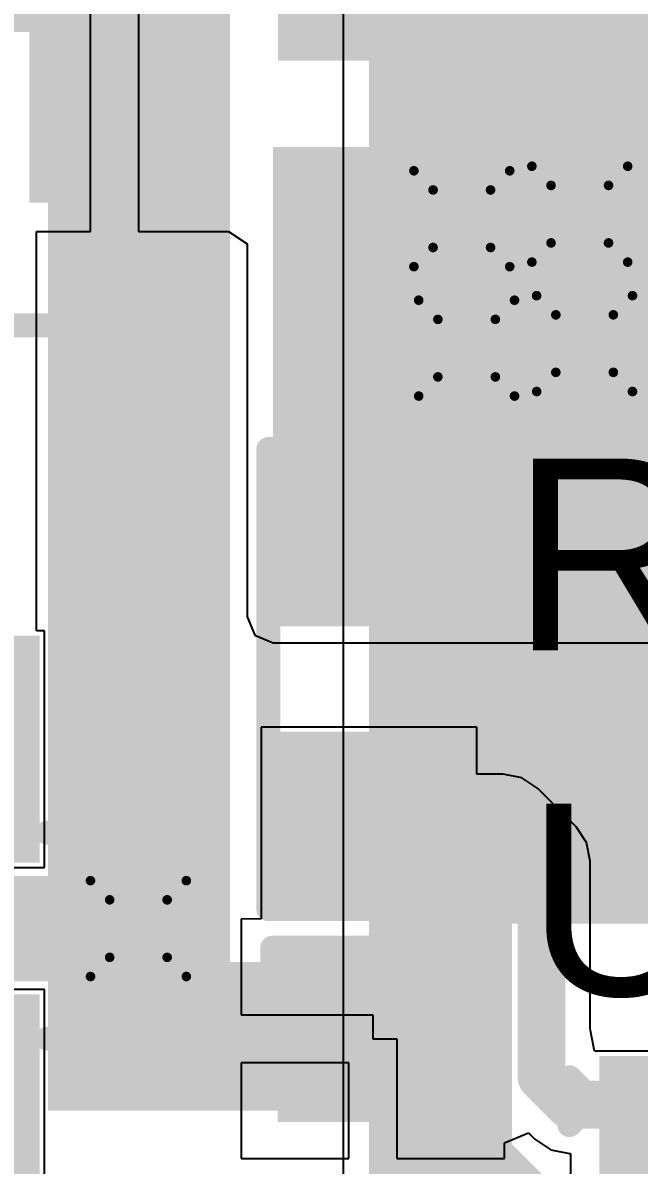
# Model space of a CAD drawing. Header units: inches. Extents: x -0.3 to 9.9, y -0.4 to 5.
# Drawn here: x 1.0038 to 1.1324, y 1.9976 to 2.2359 of the extents above; entities that cross this region are included whole.
import ezdxf

# ---------------------------------------------------------------- set-up
doc = ezdxf.new("R2010")
doc.units = ezdxf.units.IN
doc.header["$MEASUREMENT"] = 0
for name, color, linetype in [('Bottom Layer', 5, 'Continuous'), ('Bottom Solder', 6, 'Continuous'), ('Drill Drawing', 1, 'Continuous'), ('Top Layer', 1, 'Continuous'), ('Top Overlay', 2, 'Continuous'), ('Top Paste', 8, 'Continuous'), ('Top Solder', 216, 'Continuous'), ('Via Holes', 16, 'Continuous')]:
    doc.layers.add(name, color=color, linetype=linetype)
doc.styles.add('Arial', font='', dxfattribs={"height": 0.2})
doc.styles.get('Arial').set_extended_font_data('Arial')

# ---------------------------------------------------------------- blocks, each defined once
blk = doc.blocks.new('XKNANO_113_14')
at = {"layer": 'Top Layer'}
blk.add_hatch(color=1, dxfattribs=at).paths.add_polyline_path([(-0.26969, 0.24843), (-0.24213, 0.24843), (-0.24213, 0.16575), (-0.26969, 0.16575)])
at = {"layer": 'Top Paste'}
blk.add_hatch(color=8, dxfattribs=at).paths.add_polyline_path([(-0.26969, 0.24843), (-0.24213, 0.24843), (-0.24213, 0.16575), (-0.26969, 0.16575)])
at = {"layer": 'Top Solder'}
blk.add_hatch(color=216, dxfattribs=at).paths.add_polyline_path([(-0.27369, 0.25243), (-0.23813, 0.25243), (-0.23813, 0.16175), (-0.27369, 0.16175)])
at = {"layer": 'Top Overlay'}
for points in [[(-0.26, 0.278, 0.005, 0.005, 0), (-0.26, 0.258, 0.005, 0.005, 0)], [(-0.215, 0.278, 0.005, 0.005, 0), (-0.26, 0.278, 0.005, 0.005, 0)]]:
    blk.add_lwpolyline(points, format="xyseb", dxfattribs=at)
for points in [[(-0.26125, 0.278, 0.0025, 0.0025, 1), (-0.25875, 0.278, 0.0025, 0.0025, 1)], [(-0.26125, 0.278, 0.0025, 0.0025, 1), (-0.25875, 0.278, 0.0025, 0.0025, 1)], [(-0.26125, 0.258, 0.0025, 0.0025, 1), (-0.25875, 0.258, 0.0025, 0.0025, 1)]]:
    blk.add_lwpolyline(points, format="xyseb", close=True, dxfattribs=at)
blk = doc.blocks.new('8_VSSOP_51')
at = {"layer": 'Top Layer'}
for points in [[(-0.07677, 0.03543), (-0.04528, 0.03543), (-0.04528, 0.02362), (-0.07677, 0.02362)], [(0.04528, 0.03543), (0.07677, 0.03543), (0.07677, 0.02362), (0.04528, 0.02362)], [(-0.07677, 0.01575), (-0.04528, 0.01575), (-0.04528, 0.00394), (-0.07677, 0.00394)], [(0.04528, 0.01575), (0.07677, 0.01575), (0.07677, 0.00394), (0.04528, 0.00394)], [(-0.07677, -0.00394), (-0.04528, -0.00394), (-0.04528, -0.01575), (-0.07677, -0.01575)], [(0.04528, -0.00394), (0.07677, -0.00394), (0.07677, -0.01575), (0.04528, -0.01575)], [(-0.07677, -0.02362), (-0.04528, -0.02362), (-0.04528, -0.03543), (-0.07677, -0.03543)], [(0.04528, -0.02362), (0.07677, -0.02362), (0.07677, -0.03543), (0.04528, -0.03543)]]:
    blk.add_hatch(color=1, dxfattribs=at).paths.add_polyline_path(points)
at = {"layer": 'Top Paste'}
for points in [[(-0.07677, 0.03543), (-0.04528, 0.03543), (-0.04528, 0.02362), (-0.07677, 0.02362)], [(0.04528, 0.03543), (0.07677, 0.03543), (0.07677, 0.02362), (0.04528, 0.02362)], [(-0.07677, 0.01575), (-0.04528, 0.01575), (-0.04528, 0.00394), (-0.07677, 0.00394)], [(0.04528, 0.01575), (0.07677, 0.01575), (0.07677, 0.00394), (0.04528, 0.00394)], [(-0.07677, -0.00394), (-0.04528, -0.00394), (-0.04528, -0.01575), (-0.07677, -0.01575)], [(0.04528, -0.00394), (0.07677, -0.00394), (0.07677, -0.01575), (0.04528, -0.01575)], [(-0.07677, -0.02362), (-0.04528, -0.02362), (-0.04528, -0.03543), (-0.07677, -0.03543)], [(0.04528, -0.02362), (0.07677, -0.02362), (0.07677, -0.03543), (0.04528, -0.03543)]]:
    blk.add_hatch(color=8, dxfattribs=at).paths.add_polyline_path(points)
at = {"layer": 'Top Solder'}
for points in [[(-0.08077, 0.03943), (-0.04128, 0.03943), (-0.04128, 0.01962), (-0.08077, 0.01962)], [(0.04128, 0.03943), (0.08077, 0.03943), (0.08077, 0.01962), (0.04128, 0.01962)], [(-0.08077, 0.01975), (-0.04128, 0.01975), (-0.04128, -0.00006), (-0.08077, -0.00006)], [(0.04128, 0.01975), (0.08077, 0.01975), (0.08077, -0.00006), (0.04128, -0.00006)], [(-0.08077, 0.00006), (-0.04128, 0.00006), (-0.04128, -0.01975), (-0.08077, -0.01975)], [(0.04128, 0.00006), (0.08077, 0.00006), (0.08077, -0.01975), (0.04128, -0.01975)], [(-0.08077, -0.01962), (-0.04128, -0.01962), (-0.04128, -0.03943), (-0.08077, -0.03943)], [(0.04128, -0.01962), (0.08077, -0.01962), (0.08077, -0.03943), (0.04128, -0.03943)]]:
    blk.add_hatch(color=216, dxfattribs=at).paths.add_polyline_path(points)
at = {"layer": 'Top Overlay'}
for points in [[(-0.041, 0.041, 0.005, 0.005, 0), (0.038, 0.041, 0.005, 0.005, 0)], [(-0.087, 0.035, 0.005, 0.005, 0), (-0.082, 0.03, 0.005, 0.005, 0)], [(-0.087, 0.025, 0.005, 0.005, 0), (-0.087, 0.035, 0.005, 0.005, 0)], [(-0.087, 0.025, 0.005, 0.005, 0), (-0.082, 0.03, 0.005, 0.005, 0)], [(-0.041, -0.041, 0.005, 0.005, 0), (0.038, -0.041, 0.005, 0.005, 0)]]:
    blk.add_lwpolyline(points, format="xyseb", dxfattribs=at)
for points in [[(-0.04225, 0.041, 0.0025, 0.0025, 1), (-0.03975, 0.041, 0.0025, 0.0025, 1)], [(0.03675, 0.041, 0.0025, 0.0025, 1), (0.03925, 0.041, 0.0025, 0.0025, 1)], [(-0.08825, 0.035, 0.0025, 0.0025, 1), (-0.08575, 0.035, 0.0025, 0.0025, 1)], [(-0.08825, 0.035, 0.0025, 0.0025, 1), (-0.08575, 0.035, 0.0025, 0.0025, 1)], [(-0.08325, 0.03, 0.0025, 0.0025, 1), (-0.08075, 0.03, 0.0025, 0.0025, 1)], [(-0.08325, 0.03, 0.0025, 0.0025, 1), (-0.08075, 0.03, 0.0025, 0.0025, 1)], [(-0.08825, 0.025, 0.0025, 0.0025, 1), (-0.08575, 0.025, 0.0025, 0.0025, 1)], [(-0.08825, 0.025, 0.0025, 0.0025, 1), (-0.08575, 0.025, 0.0025, 0.0025, 1)], [(-0.04225, -0.041, 0.0025, 0.0025, 1), (-0.03975, -0.041, 0.0025, 0.0025, 1)], [(0.03675, -0.041, 0.0025, 0.0025, 1), (0.03925, -0.041, 0.0025, 0.0025, 1)]]:
    blk.add_lwpolyline(points, format="xyseb", close=True, dxfattribs=at)
blk = doc.blocks.new('R___0603_71')
at = {"layer": 'Top Layer'}
for points in [[(-0.015, 0.0175), (-0.015, -0.0175), (-0.045, -0.0175), (-0.045, 0.0175)], [(0.045, 0.0175), (0.045, -0.0175), (0.015, -0.0175), (0.015, 0.0175)]]:
    blk.add_hatch(color=1, dxfattribs=at).paths.add_polyline_path(points)
at = {"layer": 'Top Paste'}
for points in [[(-0.015, 0.0175), (-0.015, -0.0175), (-0.045, -0.0175), (-0.045, 0.0175)], [(0.045, 0.0175), (0.045, -0.0175), (0.015, -0.0175), (0.015, 0.0175)]]:
    blk.add_hatch(color=8, dxfattribs=at).paths.add_polyline_path(points)
at = {"layer": 'Top Solder'}
for points in [[(-0.011, 0.0215), (-0.011, -0.0215), (-0.049, -0.0215), (-0.049, 0.0215)], [(0.049, 0.0215), (0.049, -0.0215), (0.011, -0.0215), (0.011, 0.0215)]]:
    blk.add_hatch(color=216, dxfattribs=at).paths.add_polyline_path(points)
at = {"layer": 'Top Overlay'}
for points in [[(-0.048, 0.021, 0.005, 0.005, 0), (0.048, 0.021, 0.005, 0.005, 0)], [(-0.048, 0.021, 0.005, 0.005, 0), (-0.048, -0.021, 0.005, 0.005, 0)], [(0.048, 0.021, 0.005, 0.005, 0), (0.048, -0.021, 0.005, 0.005, 0)], [(-0.048, -0.021, 0.005, 0.005, 0), (0.048, -0.021, 0.005, 0.005, 0)]]:
    blk.add_lwpolyline(points, format="xyseb", dxfattribs=at)
for points in [[(-0.04925, 0.021, 0.0025, 0.0025, 1), (-0.04675, 0.021, 0.0025, 0.0025, 1)], [(-0.04925, 0.021, 0.0025, 0.0025, 1), (-0.04675, 0.021, 0.0025, 0.0025, 1)], [(0.04675, 0.021, 0.0025, 0.0025, 1), (0.04925, 0.021, 0.0025, 0.0025, 1)], [(0.04675, 0.021, 0.0025, 0.0025, 1), (0.04925, 0.021, 0.0025, 0.0025, 1)], [(-0.04925, -0.021, 0.0025, 0.0025, 1), (-0.04675, -0.021, 0.0025, 0.0025, 1)], [(-0.04925, -0.021, 0.0025, 0.0025, 1), (-0.04675, -0.021, 0.0025, 0.0025, 1)], [(0.04675, -0.021, 0.0025, 0.0025, 1), (0.04925, -0.021, 0.0025, 0.0025, 1)], [(0.04675, -0.021, 0.0025, 0.0025, 1), (0.04925, -0.021, 0.0025, 0.0025, 1)]]:
    blk.add_lwpolyline(points, format="xyseb", close=True, dxfattribs=at)
blk = doc.blocks.new('SOT_323_5_153')
at = {"layer": 'Top Layer'}
for points in [[(-0.05709, 0.03248), (-0.01772, 0.03248), (-0.01772, 0.0187), (-0.05709, 0.0187)], [(0.01772, 0.03248), (0.05709, 0.03248), (0.05709, 0.0187), (0.01772, 0.0187)], [(-0.05709, 0.00689), (-0.01772, 0.00689), (-0.01772, -0.00689), (-0.05709, -0.00689)], [(-0.05709, -0.0187), (-0.01772, -0.0187), (-0.01772, -0.03248), (-0.05709, -0.03248)], [(0.01772, -0.0187), (0.05709, -0.0187), (0.05709, -0.03248), (0.01772, -0.03248)]]:
    blk.add_hatch(color=1, dxfattribs=at).paths.add_polyline_path(points)
at = {"layer": 'Top Paste'}
for points in [[(-0.05709, 0.03248), (-0.01772, 0.03248), (-0.01772, 0.0187), (-0.05709, 0.0187)], [(0.01772, 0.03248), (0.05709, 0.03248), (0.05709, 0.0187), (0.01772, 0.0187)], [(-0.05709, 0.00689), (-0.01772, 0.00689), (-0.01772, -0.00689), (-0.05709, -0.00689)], [(-0.05709, -0.0187), (-0.01772, -0.0187), (-0.01772, -0.03248), (-0.05709, -0.03248)], [(0.01772, -0.0187), (0.05709, -0.0187), (0.05709, -0.03248), (0.01772, -0.03248)]]:
    blk.add_hatch(color=8, dxfattribs=at).paths.add_polyline_path(points)
at = {"layer": 'Top Solder'}
for points in [[(-0.06109, 0.03648), (-0.01372, 0.03648), (-0.01372, 0.0147), (-0.06109, 0.0147)], [(0.01372, 0.03648), (0.06109, 0.03648), (0.06109, 0.0147), (0.01372, 0.0147)], [(-0.06109, 0.01089), (-0.01372, 0.01089), (-0.01372, -0.01089), (-0.06109, -0.01089)], [(-0.06109, -0.0147), (-0.01372, -0.0147), (-0.01372, -0.03648), (-0.06109, -0.03648)], [(0.01372, -0.0147), (0.06109, -0.0147), (0.06109, -0.03648), (0.01372, -0.03648)]]:
    blk.add_hatch(color=216, dxfattribs=at).paths.add_polyline_path(points)
at = {"layer": 'Top Overlay'}
for points in [[(-0.023, 0.044, 0.005, 0.005, 0), (-0.023, 0.038, 0.005, 0.005, 0)], [(-0.023, 0.044, 0.005, 0.005, 0), (0.02, 0.044, 0.005, 0.005, 0)], [(0.02, 0.044, 0.005, 0.005, 0), (0.02, 0.038, 0.005, 0.005, 0)], [(-0.068, 0.031, 0.005, 0.005, 0), (-0.063, 0.026, 0.005, 0.005, 0)], [(-0.068, 0.031, 0.005, 0.005, 0), (-0.068, 0.021, 0.005, 0.005, 0)], [(-0.063, 0.026, 0.005, 0.005, 0), (-0.068, 0.021, 0.005, 0.005, 0)], [(-0.023, -0.038, 0.005, 0.005, 0), (-0.023, -0.044, 0.005, 0.005, 0)], [(0.02, -0.038, 0.005, 0.005, 0), (0.02, -0.044, 0.005, 0.005, 0)], [(-0.023, -0.044, 0.005, 0.005, 0), (0.02, -0.044, 0.005, 0.005, 0)]]:
    blk.add_lwpolyline(points, format="xyseb", dxfattribs=at)
for points in [[(-0.02425, 0.044, 0.0025, 0.0025, 1), (-0.02175, 0.044, 0.0025, 0.0025, 1)], [(-0.02425, 0.044, 0.0025, 0.0025, 1), (-0.02175, 0.044, 0.0025, 0.0025, 1)], [(0.01875, 0.044, 0.0025, 0.0025, 1), (0.02125, 0.044, 0.0025, 0.0025, 1)], [(0.01875, 0.044, 0.0025, 0.0025, 1), (0.02125, 0.044, 0.0025, 0.0025, 1)], [(-0.02425, 0.038, 0.0025, 0.0025, 1), (-0.02175, 0.038, 0.0025, 0.0025, 1)], [(0.01875, 0.038, 0.0025, 0.0025, 1), (0.02125, 0.038, 0.0025, 0.0025, 1)], [(-0.06925, 0.031, 0.0025, 0.0025, 1), (-0.06675, 0.031, 0.0025, 0.0025, 1)], [(-0.06925, 0.031, 0.0025, 0.0025, 1), (-0.06675, 0.031, 0.0025, 0.0025, 1)], [(-0.06425, 0.026, 0.0025, 0.0025, 1), (-0.06175, 0.026, 0.0025, 0.0025, 1)], [(-0.06425, 0.026, 0.0025, 0.0025, 1), (-0.06175, 0.026, 0.0025, 0.0025, 1)], [(-0.06925, 0.021, 0.0025, 0.0025, 1), (-0.06675, 0.021, 0.0025, 0.0025, 1)], [(-0.06925, 0.021, 0.0025, 0.0025, 1), (-0.06675, 0.021, 0.0025, 0.0025, 1)], [(-0.02425, -0.038, 0.0025, 0.0025, 1), (-0.02175, -0.038, 0.0025, 0.0025, 1)], [(0.01875, -0.038, 0.0025, 0.0025, 1), (0.02125, -0.038, 0.0025, 0.0025, 1)], [(-0.02425, -0.044, 0.0025, 0.0025, 1), (-0.02175, -0.044, 0.0025, 0.0025, 1)], [(-0.02425, -0.044, 0.0025, 0.0025, 1), (-0.02175, -0.044, 0.0025, 0.0025, 1)], [(0.01875, -0.044, 0.0025, 0.0025, 1), (0.02125, -0.044, 0.0025, 0.0025, 1)], [(0.01875, -0.044, 0.0025, 0.0025, 1), (0.02125, -0.044, 0.0025, 0.0025, 1)]]:
    blk.add_lwpolyline(points, format="xyseb", close=True, dxfattribs=at)
blk = doc.blocks.new('C___0603_187')
at = {"layer": 'Top Layer'}
for points in [[(-0.015, 0.0175), (-0.015, -0.0175), (-0.045, -0.0175), (-0.045, 0.0175)], [(0.045, 0.0175), (0.045, -0.0175), (0.015, -0.0175), (0.015, 0.0175)]]:
    blk.add_hatch(color=1, dxfattribs=at).paths.add_polyline_path(points)
at = {"layer": 'Top Paste'}
for points in [[(-0.015, 0.0175), (-0.015, -0.0175), (-0.045, -0.0175), (-0.045, 0.0175)], [(0.045, 0.0175), (0.045, -0.0175), (0.015, -0.0175), (0.015, 0.0175)]]:
    blk.add_hatch(color=8, dxfattribs=at).paths.add_polyline_path(points)
at = {"layer": 'Top Solder'}
for points in [[(-0.01264, 0.01986), (-0.01264, -0.01986), (-0.04736, -0.01986), (-0.04736, 0.01986)], [(0.04736, 0.01986), (0.04736, -0.01986), (0.01264, -0.01986), (0.01264, 0.01986)]]:
    blk.add_hatch(color=216, dxfattribs=at).paths.add_polyline_path(points)
at = {"layer": 'Top Overlay'}
for points in [[(-0.049, 0.021, 0.005, 0.005, 0), (-0.049, -0.021, 0.005, 0.005, 0)], [(-0.049, 0.021, 0.005, 0.005, 0), (-0.018, 0.021, 0.005, 0.005, 0)], [(0.018, 0.021, 0.005, 0.005, 0), (0.049, 0.021, 0.005, 0.005, 0)], [(0.049, 0.021, 0.005, 0.005, 0), (0.049, -0.021, 0.005, 0.005, 0)], [(-0.049, -0.021, 0.005, 0.005, 0), (-0.018, -0.021, 0.005, 0.005, 0)], [(0.018, -0.021, 0.005, 0.005, 0), (0.049, -0.021, 0.005, 0.005, 0)]]:
    blk.add_lwpolyline(points, format="xyseb", dxfattribs=at)
for points in [[(-0.05025, 0.021, 0.0025, 0.0025, 1), (-0.04775, 0.021, 0.0025, 0.0025, 1)], [(-0.05025, 0.021, 0.0025, 0.0025, 1), (-0.04775, 0.021, 0.0025, 0.0025, 1)], [(-0.01925, 0.021, 0.0025, 0.0025, 1), (-0.01675, 0.021, 0.0025, 0.0025, 1)], [(0.01675, 0.021, 0.0025, 0.0025, 1), (0.01925, 0.021, 0.0025, 0.0025, 1)], [(0.04775, 0.021, 0.0025, 0.0025, 1), (0.05025, 0.021, 0.0025, 0.0025, 1)], [(0.04775, 0.021, 0.0025, 0.0025, 1), (0.05025, 0.021, 0.0025, 0.0025, 1)], [(-0.05025, -0.021, 0.0025, 0.0025, 1), (-0.04775, -0.021, 0.0025, 0.0025, 1)], [(-0.05025, -0.021, 0.0025, 0.0025, 1), (-0.04775, -0.021, 0.0025, 0.0025, 1)], [(-0.01925, -0.021, 0.0025, 0.0025, 1), (-0.01675, -0.021, 0.0025, 0.0025, 1)], [(0.01675, -0.021, 0.0025, 0.0025, 1), (0.01925, -0.021, 0.0025, 0.0025, 1)], [(0.04775, -0.021, 0.0025, 0.0025, 1), (0.05025, -0.021, 0.0025, 0.0025, 1)], [(0.04775, -0.021, 0.0025, 0.0025, 1), (0.05025, -0.021, 0.0025, 0.0025, 1)]]:
    blk.add_lwpolyline(points, format="xyseb", close=True, dxfattribs=at)

msp = doc.modelspace()

# ---------------------------------------------------------------- hatches: boundary and pattern name
at = {"layer": 'Bottom Layer'}
for points in [[(1.08082, 2.04795), (1.30082, 2.04795), (1.30082, 2.255), (1.08082, 2.255)], [(1.076, 1.901), (1.10582, 1.901), (1.10582, 2.254), (1.076, 2.254)]]:
    msp.add_hatch(color=5, dxfattribs=at).paths.add_polyline_path(points)
h = msp.add_hatch(color=5, dxfattribs=at)
edge = h.paths.add_edge_path()
edge.add_arc((1.09538, 2.19505), 0.01181, 0, 360)
h = msp.add_hatch(color=5, dxfattribs=at)
edge = h.paths.add_edge_path()
edge.add_arc((1.12, 2.196), 0.01181, 0, 360)
h = msp.add_hatch(color=5, dxfattribs=at)
edge = h.paths.add_edge_path()
edge.add_arc((1.121, 2.169), 0.01181, 0, 360)
h = msp.add_hatch(color=5, dxfattribs=at)
edge = h.paths.add_edge_path()
edge.add_arc((1.09638, 2.16805), 0.01181, 0, 360)
h = msp.add_hatch(color=5, dxfattribs=at)
edge = h.paths.add_edge_path()
edge.add_arc((1.02788, 2.04695), 0.01181, 0, 360)
at = {"layer": 'Bottom Solder'}
h = msp.add_hatch(color=6, dxfattribs=at)
edge = h.paths.add_edge_path()
edge.add_arc((1.09538, 2.19505), 0.00591, 0, 360)
h = msp.add_hatch(color=6, dxfattribs=at)
edge = h.paths.add_edge_path()
edge.add_arc((1.12, 2.196), 0.00591, 0, 360)
h = msp.add_hatch(color=6, dxfattribs=at)
edge = h.paths.add_edge_path()
edge.add_arc((1.09638, 2.16805), 0.00591, 0, 360)
h = msp.add_hatch(color=6, dxfattribs=at)
edge = h.paths.add_edge_path()
edge.add_arc((1.121, 2.169), 0.00591, 0, 360)
h = msp.add_hatch(color=6, dxfattribs=at)
edge = h.paths.add_edge_path()
edge.add_arc((1.02788, 2.04695), 0.00591, 0, 360)
at = {"layer": 'Top Layer'}
for points in [[(1.057, 2.228), (1.27, 2.228), (1.27, 2.35895), (1.057, 2.35895)], [(0.96744, 2.2899), (0.96744, 2.234), (1.047, 2.234), (1.047, 2.2899)], [(1.009, 2.00895), (1.047, 2.00895), (1.047, 2.284), (1.009, 2.284)], [(1.056, 2.112), (1.229, 2.112), (1.229, 2.21), (1.056, 2.21)], [(1.01082, 2.00895), (1.09482, 2.00895), (1.09482, 2.03995), (1.01082, 2.03995)]]:
    msp.add_hatch(color=1, dxfattribs=at).paths.add_polyline_path(points)
h = msp.add_hatch(color=1, dxfattribs=at)
edge = h.paths.add_edge_path()
edge.add_arc((1.09538, 2.19505), 0.01181, 0, 360)
h = msp.add_hatch(color=1, dxfattribs=at)
edge = h.paths.add_edge_path()
edge.add_arc((1.12, 2.196), 0.01181, 0, 360)
h = msp.add_hatch(color=1, dxfattribs=at)
edge = h.paths.add_edge_path()
edge.add_arc((1.121, 2.169), 0.01181, 0, 360)
h = msp.add_hatch(color=1, dxfattribs=at)
edge = h.paths.add_edge_path()
edge.add_arc((1.09638, 2.16805), 0.01181, 0, 360)
h = msp.add_hatch(color=1, dxfattribs=at)
edge = h.paths.add_edge_path()
edge.add_arc((1.02788, 2.04695), 0.01181, 0, 360)
at = {"layer": 'Top Solder'}
h = msp.add_hatch(color=216, dxfattribs=at)
edge = h.paths.add_edge_path()
edge.add_arc((1.09538, 2.19505), 0.00591, 0, 360)
h = msp.add_hatch(color=216, dxfattribs=at)
edge = h.paths.add_edge_path()
edge.add_arc((1.12, 2.196), 0.00591, 0, 360)
h = msp.add_hatch(color=216, dxfattribs=at)
edge = h.paths.add_edge_path()
edge.add_arc((1.09638, 2.16805), 0.00591, 0, 360)
h = msp.add_hatch(color=216, dxfattribs=at)
edge = h.paths.add_edge_path()
edge.add_arc((1.121, 2.169), 0.00591, 0, 360)
h = msp.add_hatch(color=216, dxfattribs=at)
edge = h.paths.add_edge_path()
edge.add_arc((1.02788, 2.04695), 0.00591, 0, 360)
at = {"layer": 'Via Holes'}
h = msp.add_hatch(color=7, dxfattribs=at)
edge = h.paths.add_edge_path()
edge.add_arc((1.09538, 2.19505), 0.00591, 0, 360)
h = msp.add_hatch(color=7, dxfattribs=at)
edge = h.paths.add_edge_path()
edge.add_arc((1.12, 2.196), 0.00591, 0, 360)
h = msp.add_hatch(color=7, dxfattribs=at)
edge = h.paths.add_edge_path()
edge.add_arc((1.09638, 2.16805), 0.00591, 0, 360)
h = msp.add_hatch(color=7, dxfattribs=at)
edge = h.paths.add_edge_path()
edge.add_arc((1.121, 2.169), 0.00591, 0, 360)
h = msp.add_hatch(color=7, dxfattribs=at)
edge = h.paths.add_edge_path()
edge.add_arc((1.02788, 2.04695), 0.00591, 0, 360)

# ---------------------------------------------------------------- linework, layer by layer
at = {"layer": 'Bottom Layer'}
msp.add_line((1.07059, 2.254), (1.07059, 1.90653), dxfattribs=at)
msp.add_lwpolyline([(0.971, 2.04695, 0.022, 0.022, 0), (1.02788, 2.04695, 0.022, 0.022, 0)], format="xyseb", dxfattribs=at)
msp.add_lwpolyline([(1.02238, 2.04695, 0.011, 0.011, 1), (1.03338, 2.04695, 0.011, 0.011, 1)], format="xyseb", close=True, dxfattribs=at)
at = {"layer": 'Drill Drawing'}
for points in [[(1.11, 2.206, 0.002, 0.002, 0), (1.13, 2.206, 0.002, 0.002, 0)], [(1.11, 2.186, 0.002, 0.002, 0), (1.11, 2.206, 0.002, 0.002, 0)], [(1.13, 2.186, 0.002, 0.002, 0), (1.13, 2.206, 0.002, 0.002, 0)], [(1.08538, 2.20505, 0.002, 0.002, 0), (1.10538, 2.20505, 0.002, 0.002, 0)], [(1.08538, 2.18505, 0.002, 0.002, 0), (1.08538, 2.20505, 0.002, 0.002, 0)], [(1.10538, 2.18505, 0.002, 0.002, 0), (1.10538, 2.20505, 0.002, 0.002, 0)], [(1.114, 2.202, 0.002, 0.002, 0), (1.126, 2.202, 0.002, 0.002, 0)], [(1.114, 2.19, 0.002, 0.002, 0), (1.114, 2.202, 0.002, 0.002, 0)], [(1.126, 2.19, 0.002, 0.002, 0), (1.126, 2.202, 0.002, 0.002, 0)], [(1.08938, 2.20105, 0.002, 0.002, 0), (1.10138, 2.20105, 0.002, 0.002, 0)], [(1.08938, 2.18905, 0.002, 0.002, 0), (1.08938, 2.20105, 0.002, 0.002, 0)], [(1.10138, 2.18905, 0.002, 0.002, 0), (1.10138, 2.20105, 0.002, 0.002, 0)], [(1.114, 2.19, 0.002, 0.002, 0), (1.126, 2.19, 0.002, 0.002, 0)], [(1.08938, 2.18905, 0.002, 0.002, 0), (1.10138, 2.18905, 0.002, 0.002, 0)], [(1.08538, 2.18505, 0.002, 0.002, 0), (1.10538, 2.18505, 0.002, 0.002, 0)], [(1.11, 2.186, 0.002, 0.002, 0), (1.13, 2.186, 0.002, 0.002, 0)], [(1.08638, 2.17805, 0.002, 0.002, 0), (1.10638, 2.17805, 0.002, 0.002, 0)], [(1.08638, 2.15805, 0.002, 0.002, 0), (1.08638, 2.17805, 0.002, 0.002, 0)], [(1.10638, 2.15805, 0.002, 0.002, 0), (1.10638, 2.17805, 0.002, 0.002, 0)], [(1.111, 2.179, 0.002, 0.002, 0), (1.131, 2.179, 0.002, 0.002, 0)], [(1.111, 2.159, 0.002, 0.002, 0), (1.111, 2.179, 0.002, 0.002, 0)], [(1.131, 2.159, 0.002, 0.002, 0), (1.131, 2.179, 0.002, 0.002, 0)], [(1.115, 2.175, 0.002, 0.002, 0), (1.127, 2.175, 0.002, 0.002, 0)], [(1.115, 2.163, 0.002, 0.002, 0), (1.115, 2.175, 0.002, 0.002, 0)], [(1.127, 2.163, 0.002, 0.002, 0), (1.127, 2.175, 0.002, 0.002, 0)], [(1.09038, 2.17405, 0.002, 0.002, 0), (1.10238, 2.17405, 0.002, 0.002, 0)], [(1.09038, 2.16205, 0.002, 0.002, 0), (1.09038, 2.17405, 0.002, 0.002, 0)], [(1.10238, 2.16205, 0.002, 0.002, 0), (1.10238, 2.17405, 0.002, 0.002, 0)], [(1.115, 2.163, 0.002, 0.002, 0), (1.127, 2.163, 0.002, 0.002, 0)], [(1.09038, 2.16205, 0.002, 0.002, 0), (1.10238, 2.16205, 0.002, 0.002, 0)], [(1.111, 2.159, 0.002, 0.002, 0), (1.131, 2.159, 0.002, 0.002, 0)], [(1.08638, 2.15805, 0.002, 0.002, 0), (1.10638, 2.15805, 0.002, 0.002, 0)], [(1.01788, 2.05695, 0.002, 0.002, 0), (1.03788, 2.05695, 0.002, 0.002, 0)], [(1.01788, 2.03695, 0.002, 0.002, 0), (1.01788, 2.05695, 0.002, 0.002, 0)], [(1.03788, 2.03695, 0.002, 0.002, 0), (1.03788, 2.05695, 0.002, 0.002, 0)], [(1.02188, 2.05295, 0.002, 0.002, 0), (1.03388, 2.05295, 0.002, 0.002, 0)], [(1.02188, 2.04095, 0.002, 0.002, 0), (1.02188, 2.05295, 0.002, 0.002, 0)], [(1.03388, 2.04095, 0.002, 0.002, 0), (1.03388, 2.05295, 0.002, 0.002, 0)], [(1.02188, 2.04095, 0.002, 0.002, 0), (1.03388, 2.04095, 0.002, 0.002, 0)], [(1.01788, 2.03695, 0.002, 0.002, 0), (1.03788, 2.03695, 0.002, 0.002, 0)]]:
    msp.add_lwpolyline(points, format="xyseb", dxfattribs=at)
for points in [[(1.1095, 2.206, 0.001, 0.001, 1), (1.1105, 2.206, 0.001, 0.001, 1)], [(1.1095, 2.206, 0.001, 0.001, 1), (1.1105, 2.206, 0.001, 0.001, 1)], [(1.1295, 2.206, 0.001, 0.001, 1), (1.1305, 2.206, 0.001, 0.001, 1)], [(1.1295, 2.206, 0.001, 0.001, 1), (1.1305, 2.206, 0.001, 0.001, 1)], [(1.08488, 2.20505, 0.001, 0.001, 1), (1.08588, 2.20505, 0.001, 0.001, 1)], [(1.08488, 2.20505, 0.001, 0.001, 1), (1.08588, 2.20505, 0.001, 0.001, 1)], [(1.10488, 2.20505, 0.001, 0.001, 1), (1.10588, 2.20505, 0.001, 0.001, 1)], [(1.10488, 2.20505, 0.001, 0.001, 1), (1.10588, 2.20505, 0.001, 0.001, 1)], [(1.1135, 2.202, 0.001, 0.001, 1), (1.1145, 2.202, 0.001, 0.001, 1)], [(1.1135, 2.202, 0.001, 0.001, 1), (1.1145, 2.202, 0.001, 0.001, 1)], [(1.1255, 2.202, 0.001, 0.001, 1), (1.1265, 2.202, 0.001, 0.001, 1)], [(1.1255, 2.202, 0.001, 0.001, 1), (1.1265, 2.202, 0.001, 0.001, 1)], [(1.08888, 2.20105, 0.001, 0.001, 1), (1.08988, 2.20105, 0.001, 0.001, 1)], [(1.08888, 2.20105, 0.001, 0.001, 1), (1.08988, 2.20105, 0.001, 0.001, 1)], [(1.10088, 2.20105, 0.001, 0.001, 1), (1.10188, 2.20105, 0.001, 0.001, 1)], [(1.10088, 2.20105, 0.001, 0.001, 1), (1.10188, 2.20105, 0.001, 0.001, 1)], [(1.1135, 2.19, 0.001, 0.001, 1), (1.1145, 2.19, 0.001, 0.001, 1)], [(1.1135, 2.19, 0.001, 0.001, 1), (1.1145, 2.19, 0.001, 0.001, 1)], [(1.1255, 2.19, 0.001, 0.001, 1), (1.1265, 2.19, 0.001, 0.001, 1)], [(1.1255, 2.19, 0.001, 0.001, 1), (1.1265, 2.19, 0.001, 0.001, 1)], [(1.08888, 2.18905, 0.001, 0.001, 1), (1.08988, 2.18905, 0.001, 0.001, 1)], [(1.08888, 2.18905, 0.001, 0.001, 1), (1.08988, 2.18905, 0.001, 0.001, 1)], [(1.10088, 2.18905, 0.001, 0.001, 1), (1.10188, 2.18905, 0.001, 0.001, 1)], [(1.10088, 2.18905, 0.001, 0.001, 1), (1.10188, 2.18905, 0.001, 0.001, 1)], [(1.08488, 2.18505, 0.001, 0.001, 1), (1.08588, 2.18505, 0.001, 0.001, 1)], [(1.08488, 2.18505, 0.001, 0.001, 1), (1.08588, 2.18505, 0.001, 0.001, 1)], [(1.10488, 2.18505, 0.001, 0.001, 1), (1.10588, 2.18505, 0.001, 0.001, 1)], [(1.10488, 2.18505, 0.001, 0.001, 1), (1.10588, 2.18505, 0.001, 0.001, 1)], [(1.1095, 2.186, 0.001, 0.001, 1), (1.1105, 2.186, 0.001, 0.001, 1)], [(1.1095, 2.186, 0.001, 0.001, 1), (1.1105, 2.186, 0.001, 0.001, 1)], [(1.1295, 2.186, 0.001, 0.001, 1), (1.1305, 2.186, 0.001, 0.001, 1)], [(1.1295, 2.186, 0.001, 0.001, 1), (1.1305, 2.186, 0.001, 0.001, 1)], [(1.08588, 2.17805, 0.001, 0.001, 1), (1.08688, 2.17805, 0.001, 0.001, 1)], [(1.08588, 2.17805, 0.001, 0.001, 1), (1.08688, 2.17805, 0.001, 0.001, 1)], [(1.10588, 2.17805, 0.001, 0.001, 1), (1.10688, 2.17805, 0.001, 0.001, 1)], [(1.10588, 2.17805, 0.001, 0.001, 1), (1.10688, 2.17805, 0.001, 0.001, 1)], [(1.1105, 2.179, 0.001, 0.001, 1), (1.1115, 2.179, 0.001, 0.001, 1)], [(1.1105, 2.179, 0.001, 0.001, 1), (1.1115, 2.179, 0.001, 0.001, 1)], [(1.1305, 2.179, 0.001, 0.001, 1), (1.1315, 2.179, 0.001, 0.001, 1)], [(1.1305, 2.179, 0.001, 0.001, 1), (1.1315, 2.179, 0.001, 0.001, 1)], [(1.1145, 2.175, 0.001, 0.001, 1), (1.1155, 2.175, 0.001, 0.001, 1)], [(1.1145, 2.175, 0.001, 0.001, 1), (1.1155, 2.175, 0.001, 0.001, 1)], [(1.1265, 2.175, 0.001, 0.001, 1), (1.1275, 2.175, 0.001, 0.001, 1)], [(1.1265, 2.175, 0.001, 0.001, 1), (1.1275, 2.175, 0.001, 0.001, 1)], [(1.08988, 2.17405, 0.001, 0.001, 1), (1.09088, 2.17405, 0.001, 0.001, 1)], [(1.08988, 2.17405, 0.001, 0.001, 1), (1.09088, 2.17405, 0.001, 0.001, 1)], [(1.10188, 2.17405, 0.001, 0.001, 1), (1.10288, 2.17405, 0.001, 0.001, 1)], [(1.10188, 2.17405, 0.001, 0.001, 1), (1.10288, 2.17405, 0.001, 0.001, 1)], [(1.1145, 2.163, 0.001, 0.001, 1), (1.1155, 2.163, 0.001, 0.001, 1)], [(1.1145, 2.163, 0.001, 0.001, 1), (1.1155, 2.163, 0.001, 0.001, 1)], [(1.1265, 2.163, 0.001, 0.001, 1), (1.1275, 2.163, 0.001, 0.001, 1)], [(1.1265, 2.163, 0.001, 0.001, 1), (1.1275, 2.163, 0.001, 0.001, 1)], [(1.08988, 2.16205, 0.001, 0.001, 1), (1.09088, 2.16205, 0.001, 0.001, 1)], [(1.08988, 2.16205, 0.001, 0.001, 1), (1.09088, 2.16205, 0.001, 0.001, 1)], [(1.10188, 2.16205, 0.001, 0.001, 1), (1.10288, 2.16205, 0.001, 0.001, 1)], [(1.10188, 2.16205, 0.001, 0.001, 1), (1.10288, 2.16205, 0.001, 0.001, 1)], [(1.1105, 2.159, 0.001, 0.001, 1), (1.1115, 2.159, 0.001, 0.001, 1)], [(1.1105, 2.159, 0.001, 0.001, 1), (1.1115, 2.159, 0.001, 0.001, 1)], [(1.1305, 2.159, 0.001, 0.001, 1), (1.1315, 2.159, 0.001, 0.001, 1)], [(1.1305, 2.159, 0.001, 0.001, 1), (1.1315, 2.159, 0.001, 0.001, 1)], [(1.08588, 2.15805, 0.001, 0.001, 1), (1.08688, 2.15805, 0.001, 0.001, 1)], [(1.08588, 2.15805, 0.001, 0.001, 1), (1.08688, 2.15805, 0.001, 0.001, 1)], [(1.10588, 2.15805, 0.001, 0.001, 1), (1.10688, 2.15805, 0.001, 0.001, 1)], [(1.10588, 2.15805, 0.001, 0.001, 1), (1.10688, 2.15805, 0.001, 0.001, 1)], [(1.01738, 2.05695, 0.001, 0.001, 1), (1.01838, 2.05695, 0.001, 0.001, 1)], [(1.01738, 2.05695, 0.001, 0.001, 1), (1.01838, 2.05695, 0.001, 0.001, 1)], [(1.03738, 2.05695, 0.001, 0.001, 1), (1.03838, 2.05695, 0.001, 0.001, 1)], [(1.03738, 2.05695, 0.001, 0.001, 1), (1.03838, 2.05695, 0.001, 0.001, 1)], [(1.02138, 2.05295, 0.001, 0.001, 1), (1.02238, 2.05295, 0.001, 0.001, 1)], [(1.02138, 2.05295, 0.001, 0.001, 1), (1.02238, 2.05295, 0.001, 0.001, 1)], [(1.03338, 2.05295, 0.001, 0.001, 1), (1.03438, 2.05295, 0.001, 0.001, 1)], [(1.03338, 2.05295, 0.001, 0.001, 1), (1.03438, 2.05295, 0.001, 0.001, 1)], [(1.02138, 2.04095, 0.001, 0.001, 1), (1.02238, 2.04095, 0.001, 0.001, 1)], [(1.02138, 2.04095, 0.001, 0.001, 1), (1.02238, 2.04095, 0.001, 0.001, 1)], [(1.03338, 2.04095, 0.001, 0.001, 1), (1.03438, 2.04095, 0.001, 0.001, 1)], [(1.03338, 2.04095, 0.001, 0.001, 1), (1.03438, 2.04095, 0.001, 0.001, 1)], [(1.01738, 2.03695, 0.001, 0.001, 1), (1.01838, 2.03695, 0.001, 0.001, 1)], [(1.01738, 2.03695, 0.001, 0.001, 1), (1.01838, 2.03695, 0.001, 0.001, 1)], [(1.03738, 2.03695, 0.001, 0.001, 1), (1.03838, 2.03695, 0.001, 0.001, 1)], [(1.03738, 2.03695, 0.001, 0.001, 1), (1.03838, 2.03695, 0.001, 0.001, 1)]]:
    msp.add_lwpolyline(points, format="xyseb", close=True, dxfattribs=at)
at = {"layer": 'Top Layer'}
for p, q in [((1.02788, 2.24372), (1.02788, 2.19238)), ((1.01788, 2.19238), (1.01788, 2.23872)), ((1.00661, 2.10904), (1.00661, 2.19238)), ((1.00661, 2.19238), (1.01788, 2.19238)), ((1.02788, 2.19238), (1.04666, 2.19238)), ((1.04666, 2.19238), (1.05059, 2.1898)), ((1.05059, 2.1898), (1.05059, 2.112)), ((1.05059, 2.112), (1.05217, 2.10817)), ((1.0083, 2.10904), (1.00661, 2.10904)), ((1.0083, 2.05967), (1.0083, 2.10904)), ((1.05217, 2.10817), (1.056, 2.10659)), ((1.056, 2.10659), (1.13659, 2.10659)), ((1.0985, 2.089), (1.0535, 2.089)), ((1.0535, 2.089), (1.0535, 2.049)), ((1.0985, 2.0792), (1.0985, 2.089)), ((1.104, 2.0792), (1.0985, 2.0792)), ((1.1079, 2.07842), (1.104, 2.0792)), ((1.11121, 2.07621), (1.1079, 2.07842)), ((1.11921, 2.06821), (1.11121, 2.07621)), ((1.12142, 2.0649), (1.11921, 2.06821)), ((1.1222, 2.061), (1.12142, 2.0649)), ((0.98452, 2.05967), (1.0083, 2.05967)), ((1.1222, 2.02603), (1.1222, 2.061)), ((1.0535, 2.049), (1.04932, 2.04895)), ((1.04932, 2.04895), (1.04932, 2.02895)), ((1.0083, 2.03423), (0.98771, 2.03423)), ((1.0083, 1.98486), (1.0083, 2.03423)), ((1.04932, 2.02895), (1.07682, 2.02895)), ((1.07682, 2.02895), (1.07682, 2.02395)), ((1.12305, 2.02138), (1.1222, 2.02603)), ((1.07682, 2.02395), (1.08182, 2.02395)), ((1.08182, 2.02395), (1.08182, 1.99895)), ((1.13909, 2.02138), (1.12305, 2.02138)), ((1.07182, 2.01895), (1.04932, 2.01895)), ((1.04932, 2.01895), (1.04932, 1.99895)), ((1.07182, 1.99895), (1.07182, 2.01895)), ((1.10432, 2.00226), (1.10932, 2.00433)), ((1.10932, 2.00433), (1.11065, 2.003)), ((1.10432, 1.99895), (1.10432, 2.00226)), ((1.11065, 2.003), (1.11396, 2.00079)), ((1.11396, 2.00079), (1.11786, 2.00002)), ((1.11786, 2.00002), (1.11805, 2.00002)), ((1.11805, 2.00002), (1.11805, 1.99579)), ((1.04932, 1.99895), (1.07182, 1.99895)), ((1.08182, 1.99895), (1.10432, 1.99895))]:
    msp.add_line(p, q, dxfattribs=at)
for points in [[(1.076, 2.069, 0.01, 0.01, 0), (1.104, 2.069, 0.01, 0.01, 0)], [(1.104, 2.069, 0.01, 0.01, 0), (1.112, 2.061, 0.01, 0.01, 0)], [(1.112, 2.01607, 0.01, 0.01, 0), (1.112, 2.061, 0.01, 0.01, 0)], [(1.02288, 2.0477, 0.022, 0.022, 0), (1.02319, 2.04739, 0.022, 0.022, 0)], [(1.07682, 2.02395, 0.01, 0.01, 0), (1.07932, 2.02395, 0.01, 0.01, 0)], [(1.07932, 2.02395, 0.01, 0.01, 0), (1.08932, 2.01395, 0.01, 0.01, 0)], [(1.112, 2.01607, 0.01, 0.01, 0), (1.11786, 2.01021, 0.01, 0.01, 0)], [(1.08932, 2.01145, 0.01, 0.01, 0), (1.08932, 2.01395, 0.01, 0.01, 0)], [(1.08932, 2.01145, 0.01, 0.01, 0), (1.10953, 1.99124, 0.01, 0.01, 0)], [(1.11786, 2.01021, 0.01, 0.01, 0), (1.1438, 2.01021, 0.01, 0.01, 0)]]:
    msp.add_lwpolyline(points, format="xyseb", dxfattribs=at)
for points in [[(1.0735, 2.069, 0.005, 0.005, 1), (1.0785, 2.069, 0.005, 0.005, 1)], [(1.1015, 2.069, 0.005, 0.005, 1), (1.1065, 2.069, 0.005, 0.005, 1)], [(1.1015, 2.069, 0.005, 0.005, 1), (1.1065, 2.069, 0.005, 0.005, 1)], [(1.1095, 2.061, 0.005, 0.005, 1), (1.1145, 2.061, 0.005, 0.005, 1)], [(1.1095, 2.061, 0.005, 0.005, 1), (1.1145, 2.061, 0.005, 0.005, 1)], [(1.01738, 2.0477, 0.011, 0.011, 1), (1.02838, 2.0477, 0.011, 0.011, 1)], [(1.01769, 2.04739, 0.011, 0.011, 1), (1.02869, 2.04739, 0.011, 0.011, 1)], [(1.07432, 2.02395, 0.005, 0.005, 1), (1.07932, 2.02395, 0.005, 0.005, 1)], [(1.07682, 2.02395, 0.005, 0.005, 1), (1.08182, 2.02395, 0.005, 0.005, 1)], [(1.07682, 2.02395, 0.005, 0.005, 1), (1.08182, 2.02395, 0.005, 0.005, 1)], [(1.1095, 2.01607, 0.005, 0.005, 1), (1.1145, 2.01607, 0.005, 0.005, 1)], [(1.1095, 2.01607, 0.005, 0.005, 1), (1.1145, 2.01607, 0.005, 0.005, 1)], [(1.08682, 2.01395, 0.005, 0.005, 1), (1.09182, 2.01395, 0.005, 0.005, 1)], [(1.08682, 2.01395, 0.005, 0.005, 1), (1.09182, 2.01395, 0.005, 0.005, 1)], [(1.08682, 2.01145, 0.005, 0.005, 1), (1.09182, 2.01145, 0.005, 0.005, 1)], [(1.08682, 2.01145, 0.005, 0.005, 1), (1.09182, 2.01145, 0.005, 0.005, 1)], [(1.11536, 2.01021, 0.005, 0.005, 1), (1.12036, 2.01021, 0.005, 0.005, 1)], [(1.11536, 2.01021, 0.005, 0.005, 1), (1.12036, 2.01021, 0.005, 0.005, 1)]]:
    msp.add_lwpolyline(points, format="xyseb", close=True, dxfattribs=at)

# ---------------------------------------------------------------- block references
for name, p, rotation in [('XKNANO_113_14', (0.76697, 2.45081), 180), ('R___0603_71', (1.076, 2.099), 90), ('SOT_323_5_153', (0.97082, 2.04695), 90), ('C___0603_187', (1.07682, 1.99395), 90)]:
    msp.add_blockref(name, p, dxfattribs=dict(rotation=rotation))
msp.add_blockref('8_VSSOP_51', (1.20482, 1.98095))

# ---------------------------------------------------------------- texts
at = {"layer": 'Top Overlay', "style": 'Arial'}
for s, p in [('R39', (1.10568, 2.10501)), ('U9', (1.10868, 2.03301))]:
    msp.add_text(s, height=0.04, dxfattribs=at).set_placement(p)

doc.saveas('drawing.dxf')
